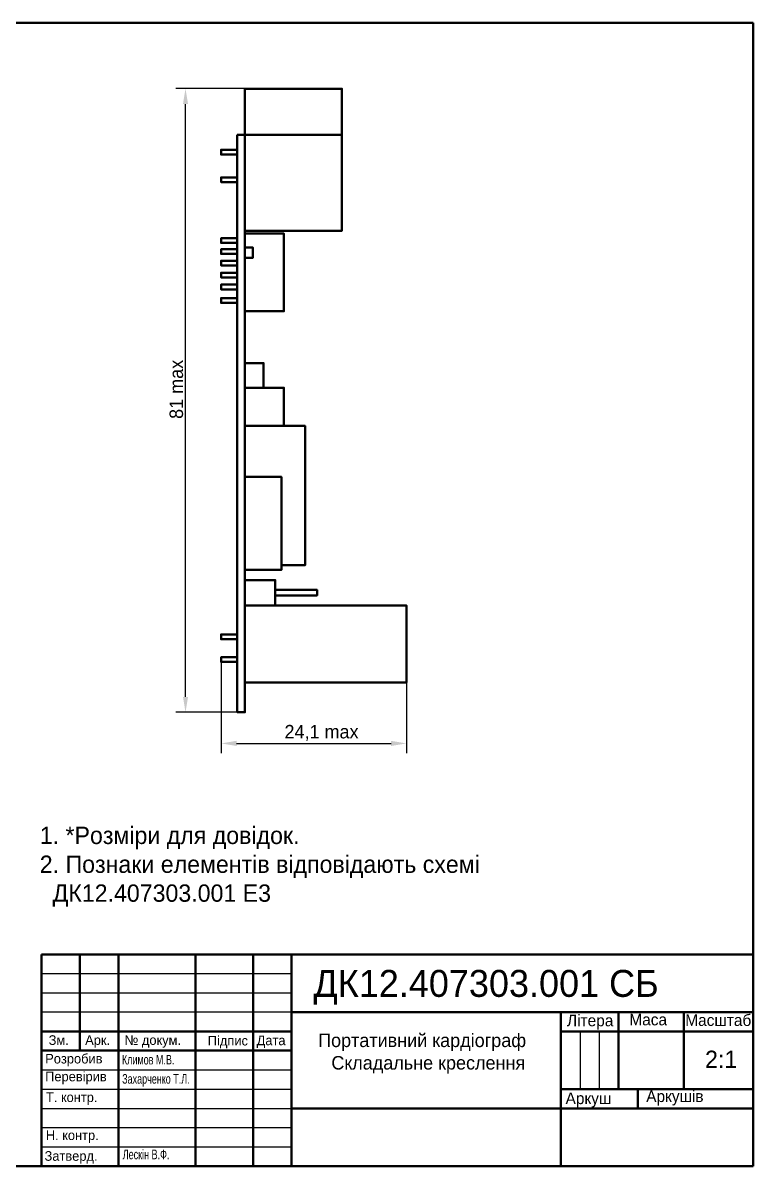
# Model space of a CAD drawing. Extents: x 233 to 653, y 19 to 316.
# Drawn here: x 463.2 to 653, y 18.6 to 315.6 of the extents above; entities that cross this region are included whole.
import ezdxf

# ---------------------------------------------------------------- set-up
doc = ezdxf.new("R2010")
doc.units = 0
doc.header["$MEASUREMENT"] = 0
doc.layers.get('0').update_dxf_attribs({"linetype": 'CONTINUOUS'})
doc.layers.get('Defpoints').update_dxf_attribs({"linetype": 'CONTINUOUS'})
for name, color, linetype, lineweight in [('K', 250, 'CONTINUOUS', 100), ('Layer1', 7, 'CONTINUOUS', 50), ('Рамка', 7, 'CONTINUOUS', 50), ('Рамка2', 7, 'CONTINUOUS', 25)]:
    doc.layers.add(name, color=color, linetype=linetype, lineweight=lineweight)
doc.styles.add('style1', font='452826.ttf')
doc.styles.add('Гост', font='452826.ttf')
doc.styles.add('стиль1', font='452826.ttf')
doc.styles.add('стиль2', font='452826.ttf', dxfattribs={"width": 0.7})
doc.dimstyles.new('Гост', dxfattribs={"dimtxt": 5, "dimasz": 4, "dimexe": 2.5, "dimexo": 0, "dimtad": 1, "dimtoh": 1, "dimzin": 9, "dimtxsty": 'Гост', "dimcen": 2.5, "dimadec": 0, "dimazin": 0, "dimtfac": 1, "dimtmove": 0, "dimatfit": 3, "dimfxl": 1, "dimarcsym": 0})

# ---------------------------------------------------------------- blocks, each defined once
blk = doc.blocks.new('*D89')
at = {"color": 0, "linetype": 'Continuous', "lineweight": -2, "transparency": 16777216}
for p, q in [((514.75, 149.53), (514.75, 125.88)), ((562.93, 144.22), (562.93, 125.88)), ((518.75, 128.38), (558.93, 128.38))]:
    blk.add_line(p, q, dxfattribs=at)
at = {"color": 0, "linetype": 'Continuous', "lineweight": 50, "transparency": 16777216}
for points in [[(518.75, 129.05), (518.75, 127.71), (514.75, 128.38)], [(558.93, 129.05), (558.93, 127.71), (562.93, 128.38)]]:
    blk.add_solid(points, dxfattribs=at)
at = {"layer": 'Defpoints', "color": 0, "linetype": 'Continuous', "lineweight": 50, "transparency": 16777216}
for p in [(514.75, 149.53), (562.93, 144.22), (562.93, 128.38)]:
    blk.add_point(p, dxfattribs=at)
at = {"color": 0, "linetype": 'Continuous', "transparency": 16777216, "insert": (540.85, 131.1), "char_height": 5, "attachment_point": 5, "style": 'Гост'}
blk.add_mtext('{\\H0.7x;24,1 max}', dxfattribs=at)
blk = doc.blocks.new('*D90')
at = {"color": 0, "linetype": 'Continuous', "lineweight": -2, "transparency": 16777216}
for p, q in [((520.93, 298.47), (502.99, 298.47)), ((505.49, 140.47), (505.49, 294.47)), ((518.93, 136.47), (502.99, 136.47))]:
    blk.add_line(p, q, dxfattribs=at)
at = {"color": 0, "linetype": 'Continuous', "lineweight": 50, "transparency": 16777216}
for points in [[(504.83, 294.47), (506.16, 294.47), (505.49, 298.47)], [(504.83, 140.47), (506.16, 140.47), (505.49, 136.47)]]:
    blk.add_solid(points, dxfattribs=at)
at = {"layer": 'Defpoints', "color": 0, "linetype": 'Continuous', "lineweight": 50, "transparency": 16777216}
for p in [(505.49, 298.47), (520.93, 298.47), (518.93, 136.47)]:
    blk.add_point(p, dxfattribs=at)
at = {"color": 0, "linetype": 'Continuous', "transparency": 16777216, "insert": (503.12, 220.35), "char_height": 5, "attachment_point": 5, "rotation": 90, "style": 'Гост'}
blk.add_mtext('{\\H0.7x;81 max}', dxfattribs=at)

msp = doc.modelspace()

# ---------------------------------------------------------------- linework, layer by layer
at = {"linetype": 'Continuous', "lineweight": 50}
msp.add_line((520.934, 286.468), (546.134, 286.468), dxfattribs=at)
for points in [[(520.934, 261.568), (546.134, 261.568), (546.134, 298.468), (520.934, 298.468)], [(518.934, 286.468), (520.934, 286.468), (520.934, 136.468), (518.934, 136.468)], [(518.934, 281.354), (514.746, 281.354), (514.746, 282.598), (518.934, 282.598)], [(518.934, 274.182), (514.746, 274.182), (514.746, 275.425), (518.934, 275.425)], [(518.934, 258.386), (514.746, 258.386), (514.746, 259.63), (518.934, 259.63)], [(520.934, 260.824), (531.06, 260.824), (531.06, 240.631), (520.934, 240.631)], [(518.934, 255.523), (514.746, 255.523), (514.746, 256.766), (518.934, 256.766)], [(520.934, 257.206), (522.995, 257.206), (522.995, 254.533), (520.934, 254.533)], [(518.934, 252.534), (514.746, 252.534), (514.746, 253.778), (518.934, 253.778)], [(518.934, 249.421), (514.746, 249.421), (514.746, 250.665), (518.934, 250.665)], [(518.934, 246.309), (514.746, 246.309), (514.746, 247.552), (518.934, 247.552)], [(518.934, 242.822), (514.746, 242.822), (514.746, 244.066), (518.934, 244.066)], [(520.934, 220.766), (525.782, 220.766), (525.782, 227.179), (520.934, 227.179)], [(520.934, 220.766), (531.06, 220.766), (531.06, 210.866), (520.934, 210.866)], [(520.934, 197.63), (530.423, 197.63), (530.423, 173.434), (520.934, 173.434)], [(520.934, 170.808), (528.799, 170.808), (528.799, 164.217), (520.934, 164.217)], [(528.799, 168.245), (539.69, 168.245), (539.69, 166.834), (528.799, 166.834)], [(520.934, 164.217), (562.934, 164.217), (562.934, 144.217), (520.934, 144.217)], [(518.934, 155.429), (514.746, 155.429), (514.746, 156.673), (518.934, 156.673)], [(518.934, 149.531), (514.746, 149.531), (514.746, 150.775), (518.934, 150.775)]]:
    msp.add_lwpolyline(points, close=True, dxfattribs=at)
msp.add_lwpolyline([(520.934, 174.652), (520.934, 210.852), (536.575, 210.852), (536.575, 174.652), (530.423, 174.652)], dxfattribs=at)
at = {"layer": 'Рамка'}
for p, q in [((233.048, 315.563), (653.048, 315.563)), ((653.048, 315.563), (653.048, 18.563)), ((468.048, 73.563), (468.048, 18.563)), ((653.048, 73.563), (468.048, 73.563)), ((468.048, 48.563), (468.048, 73.563)), ((468.048, 73.563), (478.048, 73.563)), ((478.048, 73.563), (478.048, 48.563)), ((478.048, 73.563), (478.048, 48.563)), ((488.048, 18.563), (488.048, 73.563)), ((488.048, 73.563), (508.048, 73.563)), ((508.048, 73.563), (508.048, 18.563)), ((523.048, 73.563), (523.048, 18.563)), ((533.048, 73.563), (523.048, 73.563)), ((533.048, 18.563), (533.048, 73.563)), ((653.048, 18.563), (653.048, 73.563)), ((653.048, 58.563), (653.048, 73.563)), ((468.048, 58.563), (468.048, 48.563)), ((533.048, 58.563), (653.048, 58.563)), ((603.048, 53.563), (603.048, 58.563)), ((603.048, 58.563), (618.048, 58.563)), ((603.048, 38.563), (603.048, 58.563)), ((618.048, 58.563), (653.048, 58.563)), ((618.048, 58.563), (618.048, 53.563)), ((635.048, 58.563), (635.048, 38.563)), ((653.048, 58.563), (653.048, 53.563)), ((468.048, 53.563), (533.048, 53.563)), ((653.048, 53.563), (603.048, 53.563)), ((603.048, 53.563), (603.048, 38.563)), ((618.048, 53.563), (618.048, 38.563)), ((468.048, 43.563), (468.048, 48.563)), ((468.048, 48.563), (533.048, 48.563)), ((533.048, 48.563), (533.048, 43.563)), ((623.048, 38.563), (603.048, 38.563)), ((603.048, 38.563), (603.048, 33.563)), ((623.048, 33.563), (623.048, 38.563)), ((623.048, 38.563), (653.048, 38.563)), ((653.048, 38.563), (653.048, 33.563)), ((533.048, 33.563), (603.048, 33.563)), ((533.048, 18.563), (533.048, 33.563)), ((603.048, 33.563), (623.048, 33.563)), ((603.048, 33.563), (603.048, 18.563)), ((653.048, 33.563), (623.048, 33.563)), ((653.048, 18.563), (233.048, 18.563)), ((468.048, 18.563), (653.048, 18.563)), ((508.048, 18.563), (488.048, 18.563)), ((523.048, 18.563), (533.048, 18.563)), ((603.048, 18.563), (533.048, 18.563))]:
    msp.add_line(p, q, dxfattribs=at)
at = {"layer": 'Рамка2'}
for p, q in [((468.048, 68.563), (533.048, 68.563)), ((468.048, 63.563), (533.048, 63.563)), ((533.048, 58.563), (468.048, 58.563)), ((608.048, 53.563), (608.048, 38.563)), ((613.048, 53.563), (613.048, 38.563)), ((468.048, 43.563), (533.048, 43.563)), ((468.048, 38.563), (533.048, 38.563)), ((468.048, 33.563), (533.048, 33.563)), ((468.048, 28.563), (533.048, 28.563)), ((468.048, 23.563), (533.048, 23.563))]:
    msp.add_line(p, q, dxfattribs=at)

# ---------------------------------------------------------------- texts
at = {"lineweight": 80, "insert": (538.74, 69.534), "char_height": 7, "attachment_point": 1, "style": 'стиль1'}
msp.add_mtext_dynamic_manual_height_columns('{\\C7;ДК12.407303.001 CБ}', width=109.48054, gutter_width=12.5, heights=[0], dxfattribs=at)
at = {"color": 0, "lineweight": 80, "attachment_point": 1}
for s, width, insert, char_height, style in [('Літера', 13.34732, (604.661, 57.902), 3, 'стиль1'), ('Маса', 13.34732, (620.861, 58.135), 3, 'стиль1'), ('Масштаб', 13.34732, (635.4, 57.987), 3, 'стиль1'), ('Зм.', 8.25946, (469.918, 52.559), 2.5, 'стиль1'), ('Арк.', 8.25946, (479.407, 52.559), 2.5, 'стиль1'), ('№ докум.', 17.13629, (489.636, 52.559), 2.5, 'стиль1'), ('Підпис', 8.25946, (511.282, 52.411), 2.5, 'стиль1'), ('Дата', 8.25946, (523.98, 52.485), 2.5, 'стиль1'), ('Розробив', 20, (469.018, 47.733), 2.5, 'стиль1'), ('Климов М.В.', 30.08194, (488.967, 47.469), 2.5, 'стиль2'), ('Перевірив', 20, (468.998, 43.097), 2.5, 'стиль1'), ('Захарченко Т.Л.', 42.02534, (489.023, 42.486), 2.5, 'стиль2'), ('Т. контр.', 20, (469.217, 37.718), 2.5, 'стиль1'), ('Аркуш ', 17.54769, (604.287, 37.676), 3, 'стиль1'), ('Аркушів ', 22.1142, (625.254, 38.217), 3, 'стиль1'), ('Н. контр.', 20, (469.172, 27.847), 2.5, 'стиль1'), ('Затверд.', 20, (468.848, 22.454), 2.5, 'стиль1'), ('Лескін В.Ф.', 42.02534, (489.175, 22.849), 2.5, 'стиль2')]:
    msp.add_mtext_dynamic_manual_height_columns(s, width=width, gutter_width=12.5, heights=[0], dxfattribs=dict(at, insert=insert, char_height=char_height, style=style))
at = {"layer": 'K', "insert": (640.548, 48.563), "char_height": 4.5, "attachment_point": 1, "style": 'стиль1'}
msp.add_mtext_dynamic_manual_height_columns('{\\C0;2:1}', width=16.25, gutter_width=12.5, heights=[0], dxfattribs=at)
at = {"layer": 'Layer1', "lineweight": 18, "insert": (467.609, 106.743), "char_height": 4.5, "attachment_point": 1, "style": 'style1'}
msp.add_mtext_dynamic_manual_height_columns('1. *Розміри для довідок.\\P2. Познаки елементів відповідають схемі \\P  ДК12{\\C0;.407303.001 Е3}', width=181.1394, gutter_width=12.5, heights=[0], dxfattribs=at)
at = {"layer": 'Рамка', "lineweight": 80, "insert": (536.788, 52.996), "char_height": 4.5, "attachment_point": 1, "style": 'стиль1'}
msp.add_mtext_dynamic_manual_height_columns('\\pi3.1737;{\\H0.77778x;Портативний кардіограф\\P\\pi6.6169;\\H0.99999x;Складальне креслення }', width=61.48838, gutter_width=12.5, heights=[0], dxfattribs=at)

# ---------------------------------------------------------------- dimensions: what is measured, and where the dimension line sits
at = {"linetype": 'Continuous'}
dim = msp.add_linear_dim(base=(505.492, 298.468), p1=(518.934, 136.468), p2=(520.934, 298.468), angle=90, text='{\\H0.7x;81 max}', dimstyle='Гост', dxfattribs=at)
dim.commit()
dim.dimension.update_dxf_attribs({"geometry": '*D90', "text_midpoint": (505.492, 220.348), "dimtype": 160})
dim = msp.add_linear_dim(base=(562.934, 128.38), p1=(514.746, 149.531), p2=(562.934, 144.217), text='{\\H0.7x;24,1 max}', dimstyle='Гост', dxfattribs=at)
dim.commit()
dim.dimension.update_dxf_attribs({"geometry": '*D89', "text_midpoint": (540.848, 128.38), "dimtype": 160})

doc.saveas('drawing.dxf')
